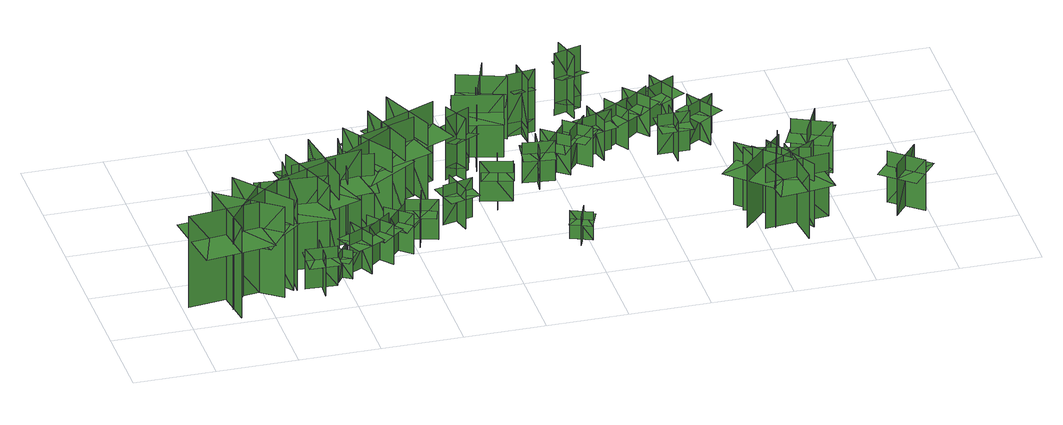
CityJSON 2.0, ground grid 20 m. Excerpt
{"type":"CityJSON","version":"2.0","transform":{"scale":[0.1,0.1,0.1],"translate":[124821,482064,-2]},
"CityObjects":{
"tree1":{"type":"SolitaryVegetationObject","geometry":[{"type":"MultiSurface","lod":"1","boundaries":[[[0,1,2]],[[0,2,3]],[[4,5,6]],[[4,6,7]],[[8,9,10]],[[8,10,11]],[[8,11,12]],[[8,12,13]]]}]},
"tree2":{"type":"SolitaryVegetationObject","geometry":[{"type":"MultiSurface","lod":"1","boundaries":[[[14,15,16]],[[14,16,17]],[[18,19,20]],[[18,20,21]],[[22,23,24]],[[22,24,25]],[[22,25,26]],[[22,26,27]]]}]},
"tree3":{"type":"SolitaryVegetationObject","geometry":[{"type":"MultiSurface","lod":"1","boundaries":[[[28,29,30]],[[28,30,31]],[[32,33,34]],[[32,34,35]],[[36,37,38]],[[36,38,39]],[[36,39,40]],[[36,40,41]]]}]},
"tree4":{"type":"SolitaryVegetationObject","geometry":[{"type":"MultiSurface","lod":"1","boundaries":[[[42,43,44]],[[42,44,45]],[[46,47,48]],[[46,48,49]],[[50,51,52]],[[50,52,53]],[[50,53,54]],[[50,54,55]]]}]},
"tree5":{"type":"SolitaryVegetationObject","geometry":[{"type":"MultiSurface","lod":"1","boundaries":[[[56,57,58]],[[56,58,59]],[[60,61,62]],[[60,62,63]],[[64,65,66]],[[64,66,67]],[[64,67,68]],[[64,68,69]]]}]},
"tree6":{"type":"SolitaryVegetationObject","geometry":[{"type":"MultiSurface","lod":"1","boundaries":[[[70,71,72]],[[70,72,73]],[[74,75,76]],[[74,76,77]],[[78,79,80]],[[78,80,81]],[[78,81,82]],[[78,82,83]]]}]},
"tree7":{"type":"SolitaryVegetationObject","geometry":[{"type":"MultiSurface","lod":"1","boundaries":[[[84,85,86]],[[84,86,87]],[[88,89,90]],[[88,90,91]],[[92,93,94]],[[92,94,95]],[[92,95,96]],[[92,96,97]]]}]},
"tree8":{"type":"SolitaryVegetationObject","geometry":[{"type":"MultiSurface","lod":"1","boundaries":[[[98,99,100]],[[98,100,101]],[[102,103,104]],[[102,104,105]],[[106,107,108]],[[106,108,109]],[[106,109,110]],[[106,110,111]]]}]},
"tree9":{"type":"SolitaryVegetationObject","geometry":[{"type":"MultiSurface","lod":"1","boundaries":[[[112,113,114]],[[112,114,115]],[[116,117,118]],[[116,118,119]],[[120,121,122]],[[120,122,123]],[[120,123,124]],[[120,124,125]]]}]},
"tree10":{"type":"SolitaryVegetationObject","geometry":[{"type":"MultiSurface","lod":"1","boundaries":[[[126,127,128]],[[126,128,129]],[[130,131,132]],[[130,132,133]],[[134,135,136]],[[134,136,137]],[[134,137,138]],[[134,138,139]]]}]},
"tree11":{"type":"SolitaryVegetationObject","geometry":[{"type":"MultiSurface","lod":"1","boundaries":[[[140,141,142]],[[140,142,143]],[[144,145,146]],[[144,146,147]],[[148,149,150]],[[148,150,151]],[[148,151,152]],[[148,152,153]]]}]},
"tree12":{"type":"SolitaryVegetationObject","geometry":[{"type":"MultiSurface","lod":"1","boundaries":[[[154,155,156]],[[154,156,157]],[[158,159,160]],[[158,160,161]],[[162,163,164]],[[162,164,165]],[[162,165,166]],[[162,166,167]]]}]},
"tree13":{"type":"SolitaryVegetationObject","geometry":[{"type":"MultiSurface","lod":"1","boundaries":[[[168,169,170]],[[168,170,171]],[[172,173,174]],[[172,174,175]],[[176,177,178]],[[176,178,179]],[[176,179,180]],[[176,180,181]]]}]},
"tree14":{"type":"SolitaryVegetationObject","geometry":[{"type":"MultiSurface","lod":"1","boundaries":[[[182,183,184]],[[182,184,185]],[[186,187,188]],[[186,188,189]],[[190,191,192]],[[190,192,193]],[[190,193,194]],[[190,194,195]]]}]},
"tree15":{"type":"SolitaryVegetationObject","geometry":[{"type":"MultiSurface","lod":"1","boundaries":[[[196,197,198]],[[196,198,199]],[[200,201,202]],[[200,202,203]],[[204,205,206]],[[204,206,207]],[[204,207,208]],[[204,208,209]]]}]},
"tree16":{"type":"SolitaryVegetationObject","geometry":[{"type":"MultiSurface","lod":"1","boundaries":[[[210,211,212]],[[210,212,213]],[[214,215,216]],[[214,216,217]],[[218,219,220]],[[218,220,221]],[[218,221,222]],[[218,222,223]]]}]},
"tree17":{"type":"SolitaryVegetationObject","geometry":[{"type":"MultiSurface","lod":"1","boundaries":[[[224,225,226]],[[224,226,227]],[[228,229,230]],[[228,230,231]],[[232,233,234]],[[232,234,235]],[[232,235,236]],[[232,236,237]]]}]},
"tree18":{"type":"SolitaryVegetationObject","geometry":[{"type":"MultiSurface","lod":"1","boundaries":[[[238,239,240]],[[238,240,241]],[[242,243,244]],[[242,244,245]],[[246,247,243]],[[246,243,242]],[[248,249,239]],[[248,239,238]],[[250,251,252]],[[250,252,253]],[[254,255,256]],[[254,256,257]]]}]},
"tree19":{"type":"SolitaryVegetationObject","geometry":[{"type":"MultiSurface","lod":"1","boundaries":[[[258,259,260]],[[258,260,261]],[[262,263,264]],[[262,264,265]],[[266,267,268]],[[266,268,269]],[[266,269,270]],[[266,270,271]]]}]},
"tree20":{"type":"SolitaryVegetationObject","geometry":[{"type":"MultiSurface","lod":"1","boundaries":[[[272,273,274]],[[272,274,275]],[[276,277,278]],[[276,278,279]],[[280,281,282]],[[280,282,283]],[[280,283,284]],[[280,284,285]]]}]},
"tree21":{"type":"SolitaryVegetationObject","geometry":[{"type":"MultiSurface","lod":"1","boundaries":[[[286,287,288]],[[286,288,289]],[[290,291,292]],[[290,292,293]],[[294,295,296]],[[294,296,297]],[[294,297,298]],[[294,298,299]]]}]},
"tree22":{"type":"SolitaryVegetationObject","geometry":[{"type":"MultiSurface","lod":"1","boundaries":[[[300,301,302]],[[300,302,303]],[[304,305,306]],[[304,306,307]],[[308,309,310]],[[308,310,311]],[[308,311,312]],[[308,312,313]]]}]},
"tree23":{"type":"SolitaryVegetationObject","geometry":[{"type":"MultiSurface","lod":"1","boundaries":[[[314,315,316]],[[314,316,317]],[[318,319,320]],[[318,320,321]],[[322,323,324]],[[322,324,325]],[[322,325,326]],[[322,326,327]]]}]},
"tree24":{"type":"SolitaryVegetationObject","geometry":[{"type":"MultiSurface","lod":"1","boundaries":[[[328,329,330]],[[328,330,331]],[[332,333,334]],[[332,334,335]],[[336,337,338]],[[336,338,339]],[[336,339,340]],[[336,340,341]]]}]},
"tree25":{"type":"SolitaryVegetationObject","geometry":[{"type":"MultiSurface","lod":"1","boundaries":[[[342,343,344]],[[342,344,345]],[[346,347,348]],[[346,348,349]],[[350,351,347]],[[350,347,346]],[[352,353,343]],[[352,343,342]],[[354,355,356]],[[354,356,357]],[[358,359,360]],[[358,360,361]]]}]},
"tree26":{"type":"SolitaryVegetationObject","geometry":[{"type":"MultiSurface","lod":"1","boundaries":[[[362,363,364]],[[362,364,365]],[[366,367,368]],[[366,368,369]],[[370,371,372]],[[370,372,373]],[[370,373,374]],[[370,374,375]]]}]},
"tree27":{"type":"SolitaryVegetationObject","geometry":[{"type":"MultiSurface","lod":"1","boundaries":[[[376,377,378]],[[376,378,379]],[[380,381,382]],[[380,382,383]],[[384,385,386]],[[384,386,387]],[[384,387,388]],[[384,388,389]]]}]},
"tree28":{"type":"SolitaryVegetationObject","geometry":[{"type":"MultiSurface","lod":"1","boundaries":[[[390,391,392]],[[390,392,393]],[[394,395,396]],[[394,396,397]],[[398,399,395]],[[398,395,394]],[[400,401,391]],[[400,391,390]],[[402,403,404]],[[402,404,405]],[[406,407,408]],[[406,408,409]]]}]},
"tree29":{"type":"SolitaryVegetationObject","geometry":[{"type":"MultiSurface","lod":"1","boundaries":[[[410,411,412]],[[410,412,413]],[[414,415,416]],[[414,416,417]],[[418,419,420]],[[418,420,421]],[[418,421,422]],[[418,422,423]]]}]},
"tree30":{"type":"SolitaryVegetationObject","geometry":[{"type":"MultiSurface","lod":"1","boundaries":[[[424,425,426]],[[424,426,427]],[[428,429,430]],[[428,430,431]],[[432,433,434]],[[432,434,435]],[[432,435,436]],[[432,436,437]]]}]},
"tree31":{"type":"SolitaryVegetationObject","geometry":[{"type":"MultiSurface","lod":"1","boundaries":[[[438,439,440]],[[438,440,441]],[[442,443,444]],[[442,444,445]],[[446,447,448]],[[446,448,449]],[[446,449,450]],[[446,450,451]]]}]},
"tree32":{"type":"SolitaryVegetationObject","geometry":[{"type":"MultiSurface","lod":"1","boundaries":[[[452,453,454]],[[452,454,455]],[[456,457,458]],[[456,458,459]],[[460,461,462]],[[460,462,463]],[[460,463,464]],[[460,464,465]]]}]},
"tree33":{"type":"SolitaryVegetationObject","geometry":[{"type":"MultiSurface","lod":"1","boundaries":[[[466,467,468]],[[466,468,469]],[[470,471,472]],[[470,472,473]],[[474,475,476]],[[474,476,477]],[[474,477,478]],[[474,478,479]]]}]},
"tree34":{"type":"SolitaryVegetationObject","geometry":[{"type":"MultiSurface","lod":"1","boundaries":[[[480,481,482]],[[480,482,483]],[[484,485,486]],[[484,486,487]],[[488,489,490]],[[488,490,491]],[[488,491,492]],[[488,492,493]]]}]},
"tree35":{"type":"SolitaryVegetationObject","geometry":[{"type":"MultiSurface","lod":"1","boundaries":[[[494,495,496]],[[494,496,497]],[[498,499,500]],[[498,500,501]],[[502,503,504]],[[502,504,505]],[[502,505,506]],[[502,506,507]]]}]},
"tree36":{"type":"SolitaryVegetationObject","geometry":[{"type":"MultiSurface","lod":"1","boundaries":[[[508,509,510]],[[508,510,511]],[[512,513,514]],[[512,514,515]],[[516,517,518]],[[516,518,519]],[[516,519,520]],[[516,520,521]]]}]},
"tree37":{"type":"SolitaryVegetationObject","geometry":[{"type":"MultiSurface","lod":"1","boundaries":[[[522,523,524]],[[522,524,525]],[[526,527,528]],[[526,528,529]],[[530,531,532]],[[530,532,533]],[[530,533,534]],[[530,534,535]]]}]},
"tree38":{"type":"SolitaryVegetationObject","geometry":[{"type":"MultiSurface","lod":"1","boundaries":[[[536,537,538]],[[536,538,539]],[[540,541,542]],[[540,542,543]],[[544,545,546]],[[544,546,547]],[[544,547,548]],[[544,548,549]]]}]},
"tree39":{"type":"SolitaryVegetationObject","geometry":[{"type":"MultiSurface","lod":"1","boundaries":[[[550,551,552]],[[550,552,553]],[[554,555,556]],[[554,556,557]],[[558,559,560]],[[558,560,561]],[[558,561,562]],[[558,562,563]]]}]}
},
"vertices":[
[191,119,5],[15,96,5],[15,96,251],[191,119,251],[97,191,5],[121,16,5],[121,16,251],[97,191,251],[97,191,182],[10,180,182],[33,4,182],[121,16,182],[208,28,182],[185,203,182],
[217,203,5],[112,60,5],[112,60,251],[217,203,251],[100,186,5],[243,81,5],[243,81,251],[100,186,251],[100,186,182],[48,115,182],[191,10,182],[243,81,182],[295,153,182],[153,257,182],
[272,106,5],[160,243,5],[160,243,251],[272,106,251],[284,223,5],[147,111,5],[147,111,251],[284,223,251],[284,223,182],[228,292,182],[91,179,182],[147,111,182],[203,42,182],[340,155,182],
[292,281,5],[280,104,5],[280,104,252],[292,281,252],[202,204,5],[379,192,5],[379,192,252],[202,204,252],[202,204,183],[196,116,183],[373,104,183],[379,192,183],[385,280,183],[208,292,183],
[376,98,7],[298,103,7],[298,103,114],[376,99,114],[342,137,7],[337,60,7],[337,60,114],[342,137,114],[342,137,84],[303,140,84],[298,62,84],[337,60,84],[376,58,84],[380,135,84],
[415,262,5],[250,200,5],[250,200,252],[415,262,252],[308,311,5],[370,146,5],[370,146,252],[308,311,252],[308,311,183],[225,280,183],[288,115,183],[370,146,183],[453,177,183],[391,343,183],
[382,111,7],[412,157,7],[412,157,84],[382,111,84],[418,118,7],[371,148,7],[371,148,84],[418,118,84],[418,118,63],[433,141,63],[386,171,63],[371,148,63],[357,125,63],[403,95,63],
[309,259,6],[484,286,6],[484,286,252],[309,259,252],[404,189,6],[377,364,6],[377,364,252],[404,189,252],[404,189,183],[491,202,183],[464,377,183],[377,364,183],[289,351,183],[316,176,183],
[418,145,7],[488,179,7],[488,179,114],[418,145,114],[467,128,7],[433,197,7],[433,197,114],[467,128,114],[467,128,84],[502,145,84],[468,214,84],[433,197,84],[398,180,84],[432,111,84],
[441,246,6],[458,400,6],[458,400,222],[441,246,222],[522,310,6],[368,327,6],[368,327,222],[522,310,222],[522,310,161],[530,387,161],[376,404,161],[368,327,161],[359,250,161],[513,233,161],
[530,212,7],[471,162,7],[471,162,115],[530,212,115],[478,217,7],[528,158,7],[528,158,115],[478,217,115],[478,217,84],[449,192,84],[499,132,84],[528,158,84],[558,183,84],[508,242,84],
[578,246,7],[528,187,7],[528,187,115],[578,246,115],[527,242,7],[586,192,7],[586,192,115],[527,242,115],[527,242,84],[502,212,84],[561,162,84],[586,192,84],[611,221,84],[552,271,84],
[566,310,9],[481,439,9],[481,439,224],[566,310,224],[587,411,9],[458,326,9],[458,326,224],[587,411,224],[587,411,164],[545,475,164],[415,390,164],[458,326,164],[500,261,164],[630,346,164],
[584,264,7],[659,241,7],[659,241,115],[584,264,115],[608,218,7],[631,292,7],[631,292,115],[608,218,115],[608,218,85],[645,206,85],[668,280,85],[631,292,85],[594,303,85],[571,229,85],
[608,350,11],[557,496,11],[557,496,226],[608,350,226],[654,442,11],[507,391,11],[507,391,226],[654,442,226],[654,442,166],[628,516,166],[482,465,166],[507,391,166],[533,318,166],[679,369,166],
[678,406,10],[616,548,10],[616,548,225],[678,406,225],[716,501,10],[574,440,10],[574,440,225],[716,501,225],[716,501,165],[686,572,165],[544,511,165],[574,440,165],[605,369,165],[747,430,165],
[713,346,7],[733,271,7],[733,271,114],[713,346,114],[687,302,7],[762,321,7],[762,321,114],[687,302,114],[687,302,84],[697,265,84],[772,284,84],[762,321,84],[752,359,84],[677,340,84],
[809,525,46],[745,493,46],[745,494,180],[808,526,180],[758,542,46],[790,479,46],[790,479,180],[758,542,180],[758,542,11],[790,479,11],[808,526,11],[745,494,11],[808,526,111],[745,494,111],[761,461,124],[825,493,124],[753,498,132],[801,522,132],[789,546,140],[741,522,140],
[874,368,6],[799,387,6],[799,387,114],[874,368,114],[848,413,6],[829,338,6],[829,338,114],[848,413,114],[848,413,84],[810,422,84],[791,347,84],[829,338,84],[866,328,84],[886,403,84],
[856,636,8],[827,518,8],[827,518,177],[856,636,177],[786,595,8],[905,566,8],[905,566,177],[786,595,177],[786,595,130],[772,536,130],[890,507,130],[905,566,130],[919,625,130],[801,654,130],
[1007,143,7],[956,164,7],[956,164,84],[1007,143,84],[993,177,7],[973,126,7],[973,126,84],[993,177,84],[993,177,62],[967,187,62],[947,136,62],[973,126,62],[998,115,62],[1019,167,62],
[893,716,9],[852,601,9],[852,601,179],[893,716,179],[820,682,9],[934,641,9],[934,641,179],[820,682,179],[820,682,131],[799,625,131],[914,583,131],[934,641,131],[955,698,131],[840,739,131],
[917,443,6],[994,433,6],[994,433,114],[917,443,114],[948,402,6],[958,478,6],[958,478,114],[948,402,114],[948,402,84],[987,397,84],[997,473,84],[958,478,84],[920,484,84],[910,407,84],
[1035,447,6],[974,494,6],[974,494,114],[1035,447,114],[1029,498,6],[981,437,6],[981,437,114],[1029,498,114],[1029,498,84],[998,522,84],[951,461,84],[981,437,84],[1012,413,84],[1059,475,84],
[934,648,46],[1005,656,46],[1005,655,180],[934,647,180],[976,614,47],[968,685,47],[968,685,180],[976,614,180],[976,614,11],[968,685,11],[934,647,11],[1005,655,11],[934,647,112],[1005,655,112],[1001,691,125],[931,683,125],[996,654,133],[942,648,133],[946,621,140],[999,627,140],
[1035,520,6],[1095,471,6],[1095,471,114],[1035,520,114],[1040,468,6],[1089,528,6],[1089,528,114],[1040,468,114],[1040,468,84],[1069,444,84],[1119,504,84],[1089,528,84],[1059,553,84],[1010,493,84],
[1083,518,6],[1158,539,6],[1158,539,114],[1083,518,114],[1128,492,6],[1107,567,6],[1107,567,114],[1128,492,114],[1128,492,84],[1165,503,84],[1144,577,84],[1107,567,84],[1070,557,84],[1090,482,84],
[1136,730,47],[1068,711,47],[1067,712,181],[1136,731,181],[1089,757,48],[1108,688,48],[1109,688,181],[1090,757,181],[1090,757,12],[1109,688,12],[1136,731,12],[1067,712,12],[1136,731,113],[1067,712,113],[1077,677,126],[1146,696,126],[1077,714,134],[1128,729,134],[1121,755,141],[1069,740,141],
[1206,578,6],[1139,539,6],[1139,539,114],[1206,578,114],[1156,591,6],[1196,525,6],[1196,525,114],[1156,591,114],[1156,591,84],[1123,572,84],[1162,505,84],[1196,525,84],[1229,544,84],[1190,611,84],
[1259,568,7],[1209,628,7],[1209,628,114],[1259,568,114],[1264,619,7],[1204,570,7],[1204,570,114],[1264,619,114],[1264,619,84],[1239,649,84],[1180,600,84],[1204,570,84],[1229,540,84],[1289,590,84],
[1293,521,7],[1294,443,7],[1294,443,114],[1293,521,114],[1256,484,7],[1334,485,7],[1334,485,114],[1256,484,114],[1256,484,84],[1257,445,84],[1334,447,84],[1334,485,84],[1333,524,84],[1256,523,84],
[1482,112,4],[1368,220,4],[1368,220,174],[1482,112,174],[1478,224,4],[1370,110,4],[1370,110,174],[1478,224,174],[1474,220,127],[1424,267,127],[1324,162,127],[1374,115,127],[1424,67,127],[1524,172,127],
[1321,598,6],[1285,667,6],[1285,667,114],[1321,598,114],[1337,647,6],[1268,611,6],[1268,611,114],[1337,647,114],[1337,647,84],[1319,682,84],[1250,646,84],[1268,611,84],[1286,577,84],[1355,613,84],
[1435,93,3],[1480,244,3],[1480,244,174],[1435,93,174],[1534,148,3],[1383,192,3],[1383,192,174],[1534,148,174],[1528,149,126],[1547,215,126],[1409,257,126],[1389,191,126],[1369,125,126],[1508,83,126],
[1569,114,2],[1412,96,2],[1412,96,173],[1569,114,173],[1480,183,2],[1498,27,2],[1498,27,173],[1480,183,173],[1481,177,126],[1412,169,126],[1429,25,126],[1498,33,126],[1566,41,126],[1549,185,126],
[1337,506,7],[1403,546,7],[1403,546,114],[1337,506,114],[1387,493,7],[1347,559,7],[1347,559,114],[1387,493,114],[1387,493,84],[1420,513,84],[1380,579,84],[1347,559,84],[1314,539,84],[1354,473,84],
[1414,100,2],[1549,180,2],[1549,180,173],[1414,100,173],[1523,73,2],[1443,209,2],[1443,209,173],[1523,73,173],[1520,79,126],[1579,114,126],[1505,238,126],[1446,203,126],[1387,168,126],[1461,44,126],
[1538,337,6],[1628,295,6],[1628,295,145],[1538,337,145],[1561,275,6],[1603,365,6],[1603,365,145],[1561,275,145],[1561,275,106],[1606,254,106],[1648,344,106],[1603,365,106],[1557,386,106],[1515,296,106],
[1716,135,5],[1793,73,5],[1793,73,143],[1716,135,143],[1722,69,5],[1785,147,5],[1785,147,143],[1722,69,143],[1722,69,104],[1761,38,104],[1824,115,104],[1785,147,104],[1746,178,104],[1684,101,104]
]}
